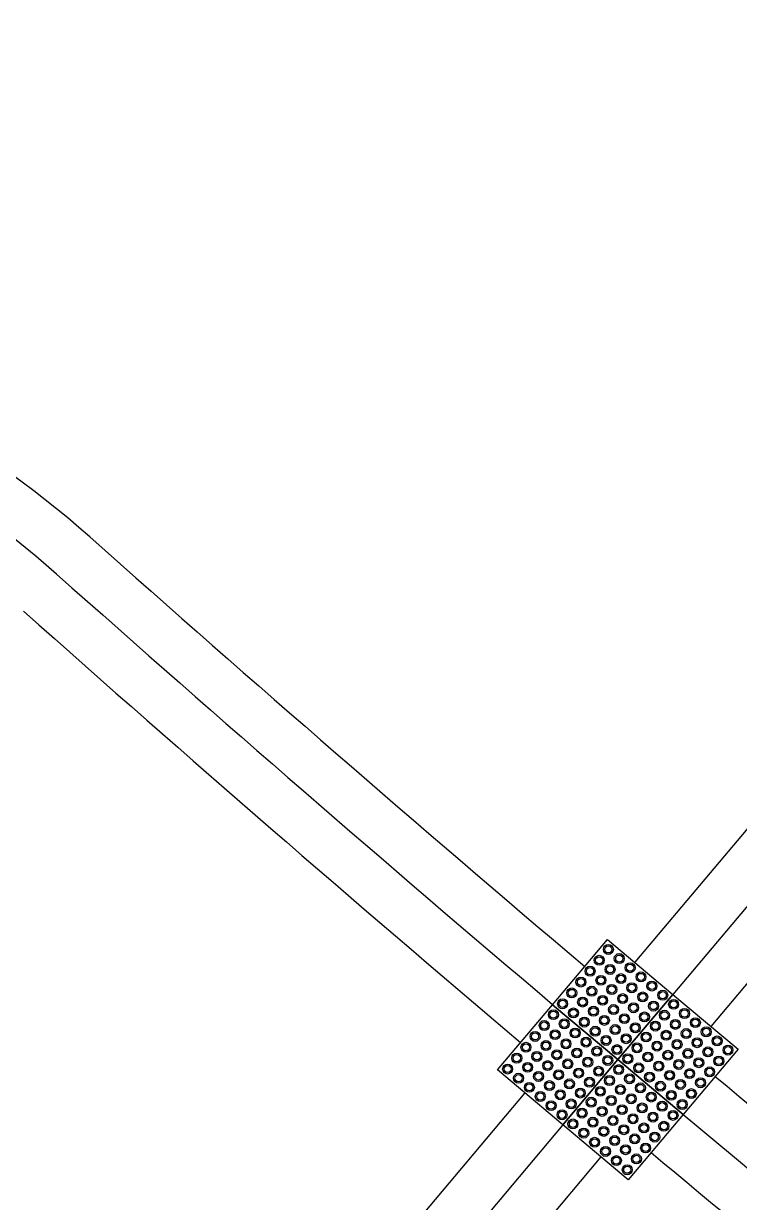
# Model space of a CAD drawing. Header units: millimetres. Extents: x 832728086 to 834530684, y 817551485 to 818349469.
# Drawn here: x 834129614 to 834132131, y 817962715 to 817966862 of the extents above; entities that cross this region are included whole.
import ezdxf

# ---------------------------------------------------------------- set-up
doc = ezdxf.new("R2010")
doc.units = ezdxf.units.MM
doc.header["$LTSCALE"] = 100
doc.linetypes.add('Hidden', pattern=[9.525, 6.35, -3.175])
doc.layers.add('+C-160', color=160, linetype='Hidden')
doc.layers.add('000-Tactile-l', color=8, linetype='Continuous')
doc.layers.add('000-helpline', color=30, linetype='Continuous', lineweight=30, plot=False)

# ---------------------------------------------------------------- blocks, each defined once
blk = doc.blocks.new('tactile')
at = {"layer": '000-helpline', "ltscale": 0.015}
for points in [[(834131.7241, 817963.6895), (834131.9535, 817963.4963), (834131.7603, 817963.2668), (834131.5308, 817963.46)], [(834131.9535, 817963.4963), (834132.183, 817963.3031), (834131.9898, 817963.0736), (834131.7603, 817963.2668)], [(834131.5308, 817963.46), (834131.7603, 817963.2668), (834131.5671, 817963.0373), (834131.3376, 817963.2306)], [(834131.7603, 817963.2668), (834131.9898, 817963.0736), (834131.7966, 817962.8441), (834131.5671, 817963.0373)]]:
    blk.add_lwpolyline(points, close=True, dxfattribs=at)
at = {"layer": '000-Tactile-l', "ltscale": 5e-05}
for p, q in [((834132.3188, 817964.2019), (834131.8197, 817963.609)), ((834132.4527, 817964.0891), (834131.9535, 817963.4963)), ((834132.5866, 817963.9764), (834132.0874, 817963.3836)), ((834131.4332, 817963.1501), (834128.0774, 817959.1645)), ((834131.5671, 817963.0373), (834128.2112, 817959.0518)), ((834131.701, 817962.9246), (834128.3451, 817958.9391))]:
    blk.add_line(p, q, dxfattribs=at)
at = {"layer": '000-Tactile-l', "ltscale": 0.015}
for centre, radius in [((834131.7271, 817963.6543), 0.0175), ((834131.7271, 817963.6543), 0.0125), ((834131.6949, 817963.6161), 0.0175), ((834131.6949, 817963.6161), 0.0125), ((834131.7331, 817963.5839), 0.0175), ((834131.7653, 817963.6221), 0.0175), ((834131.7653, 817963.6221), 0.0125), ((834131.8036, 817963.5899), 0.0175), ((834131.8036, 817963.5899), 0.0125), ((834131.6305, 817963.5396), 0.0175), ((834131.6627, 817963.5778), 0.0175), ((834131.6627, 817963.5778), 0.0125), ((834131.7009, 817963.5456), 0.0175), ((834131.7009, 817963.5456), 0.0125), ((834131.7331, 817963.5839), 0.0125), ((834131.7714, 817963.5516), 0.0175), ((834131.7714, 817963.5516), 0.0125), ((834131.8418, 817963.5577), 0.0175), ((834131.8418, 817963.5577), 0.0125), ((834131.5983, 817963.5013), 0.0175), ((834131.6305, 817963.5396), 0.0125), ((834131.6687, 817963.5074), 0.0175), ((834131.6687, 817963.5074), 0.0125), ((834131.7392, 817963.5134), 0.0175), ((834131.7392, 817963.5134), 0.0125), ((834131.8096, 817963.5194), 0.0175), ((834131.8096, 817963.5194), 0.0125), ((834131.8801, 817963.5255), 0.0175), ((834131.8801, 817963.5255), 0.0125), ((834131.5661, 817963.4631), 0.0175), ((834131.5661, 817963.4631), 0.0125), ((834131.5983, 817963.5013), 0.0125), ((834131.6365, 817963.4691), 0.0175), ((834131.6365, 817963.4691), 0.0125), ((834131.707, 817963.4752), 0.0175), ((834131.707, 817963.4752), 0.0125), ((834131.7774, 817963.4812), 0.0175), ((834131.7774, 817963.4812), 0.0125), ((834131.8479, 817963.4872), 0.0175), ((834131.8479, 817963.4872), 0.0125), ((834131.9183, 817963.4933), 0.0175), ((834131.9183, 817963.4933), 0.0125), ((834131.9566, 817963.4611), 0.0175), ((834131.5339, 817963.4248), 0.0175), ((834131.5339, 817963.4248), 0.0125), ((834131.6043, 817963.4309), 0.0175), ((834131.6043, 817963.4309), 0.0125), ((834131.6748, 817963.4369), 0.0175), ((834131.6748, 817963.4369), 0.0125), ((834131.7452, 817963.4429), 0.0175), ((834131.7452, 817963.4429), 0.0125), ((834131.8157, 817963.449), 0.0175), ((834131.8157, 817963.449), 0.0125), ((834131.8539, 817963.4168), 0.0175), ((834131.8861, 817963.455), 0.0175), ((834131.8861, 817963.455), 0.0125), ((834131.9244, 817963.4228), 0.0175), ((834131.9244, 817963.4228), 0.0125), ((834131.9566, 817963.4611), 0.0125), ((834131.9948, 817963.4289), 0.0175), ((834131.9948, 817963.4289), 0.0125), ((834131.5016, 817963.3866), 0.0175), ((834131.5016, 817963.3866), 0.0125), ((834131.5721, 817963.3926), 0.0175), ((834131.5721, 817963.3926), 0.0125), ((834131.6426, 817963.3987), 0.0175), ((834131.6426, 817963.3987), 0.0125), ((834131.713, 817963.4047), 0.0175), ((834131.713, 817963.4047), 0.0125), ((834131.7835, 817963.4107), 0.0175), ((834131.7835, 817963.4107), 0.0125), ((834131.8217, 817963.3785), 0.0175), ((834131.8539, 817963.4168), 0.0125), ((834131.8922, 817963.3846), 0.0175), ((834131.8922, 817963.3846), 0.0125), ((834131.9626, 817963.3906), 0.0175), ((834131.9626, 817963.3906), 0.0125), ((834132.0331, 817963.3967), 0.0175), ((834132.0331, 817963.3967), 0.0125), ((834131.4694, 817963.3483), 0.0175), ((834131.4694, 817963.3483), 0.0125), ((834131.5399, 817963.3544), 0.0175), ((834131.5399, 817963.3544), 0.0125), ((834131.6103, 817963.3604), 0.0175), ((834131.6103, 817963.3604), 0.0125), ((834131.6808, 817963.3665), 0.0175), ((834131.6808, 817963.3665), 0.0125), ((834131.719, 817963.3342), 0.0175), ((834131.7512, 817963.3725), 0.0175), ((834131.7512, 817963.3725), 0.0125), ((834131.7895, 817963.3403), 0.0175), ((834131.7895, 817963.3403), 0.0125), ((834131.8217, 817963.3785), 0.0125), ((834131.8599, 817963.3463), 0.0175), ((834131.8599, 817963.3463), 0.0125), ((834131.9304, 817963.3524), 0.0175), ((834131.9304, 817963.3524), 0.0125), ((834132.0009, 817963.3584), 0.0175), ((834132.0009, 817963.3584), 0.0125), ((834132.0713, 817963.3645), 0.0175), ((834132.0713, 817963.3645), 0.0125), ((834132.1096, 817963.3323), 0.0175), ((834131.4372, 817963.3101), 0.0175), ((834131.4372, 817963.3101), 0.0125), ((834131.5077, 817963.3161), 0.0175), ((834131.5077, 817963.3161), 0.0125), ((834131.5781, 817963.3222), 0.0175), ((834131.5781, 817963.3222), 0.0125), ((834131.6486, 817963.3282), 0.0175), ((834131.6486, 817963.3282), 0.0125), ((834131.6868, 817963.296), 0.0175), ((834131.6868, 817963.296), 0.0125), ((834131.719, 817963.3342), 0.0125), ((834131.7573, 817963.302), 0.0175), ((834131.7573, 817963.302), 0.0125), ((834131.8277, 817963.3081), 0.0175), ((834131.8277, 817963.3081), 0.0125), ((834131.8982, 817963.3141), 0.0175), ((834131.8982, 817963.3141), 0.0125), ((834131.9686, 817963.3202), 0.0175), ((834131.9686, 817963.3202), 0.0125), ((834132.0391, 817963.3262), 0.0175), ((834132.0391, 817963.3262), 0.0125), ((834132.0773, 817963.294), 0.0175), ((834132.1096, 817963.3323), 0.0125), ((834132.1478, 817963.3001), 0.0175), ((834132.1478, 817963.3001), 0.0125), ((834131.405, 817963.2718), 0.0175), ((834131.405, 817963.2718), 0.0125), ((834131.4755, 817963.2779), 0.0175), ((834131.4755, 817963.2779), 0.0125), ((834131.5459, 817963.2839), 0.0175), ((834131.5459, 817963.2839), 0.0125), ((834131.5842, 817963.2517), 0.0175), ((834131.6164, 817963.29), 0.0175), ((834131.6164, 817963.29), 0.0125), ((834131.6546, 817963.2578), 0.0175), ((834131.6546, 817963.2578), 0.0125), ((834131.7251, 817963.2638), 0.0175), ((834131.7251, 817963.2638), 0.0125), ((834131.7955, 817963.2698), 0.0175), ((834131.7955, 817963.2698), 0.0125), ((834131.866, 817963.2759), 0.0175), ((834131.866, 817963.2759), 0.0125), ((834131.9364, 817963.2819), 0.0175), ((834131.9364, 817963.2819), 0.0125), ((834131.9747, 817963.2497), 0.0175), ((834132.0069, 817963.288), 0.0175), ((834132.0069, 817963.288), 0.0125), ((834132.0451, 817963.2558), 0.0175), ((834132.0451, 817963.2558), 0.0125), ((834132.0773, 817963.294), 0.0125), ((834132.1156, 817963.2618), 0.0175), ((834132.1156, 817963.2618), 0.0125), ((834131.3728, 817963.2336), 0.0175), ((834131.3728, 817963.2336), 0.0125), ((834131.4433, 817963.2396), 0.0175), ((834131.4433, 817963.2396), 0.0125), ((834131.5137, 817963.2457), 0.0175), ((834131.5137, 817963.2457), 0.0125), ((834131.552, 817963.2135), 0.0175), ((834131.552, 817963.2135), 0.0125), ((834131.5842, 817963.2517), 0.0125), ((834131.6224, 817963.2195), 0.0175), ((834131.6224, 817963.2195), 0.0125), ((834131.6929, 817963.2256), 0.0175), ((834131.6929, 817963.2256), 0.0125), ((834131.7633, 817963.2316), 0.0175), ((834131.7633, 817963.2316), 0.0125), ((834131.8338, 817963.2376), 0.0175), ((834131.8338, 817963.2376), 0.0125), ((834131.9042, 817963.2437), 0.0175), ((834131.9042, 817963.2437), 0.0125), ((834131.9425, 817963.2115), 0.0175), ((834131.9747, 817963.2497), 0.0125), ((834132.0129, 817963.2175), 0.0175), ((834132.0129, 817963.2175), 0.0125), ((834132.0834, 817963.2236), 0.0175), ((834132.0834, 817963.2236), 0.0125), ((834131.4111, 817963.2014), 0.0175), ((834131.4111, 817963.2014), 0.0125), ((834131.4493, 817963.1692), 0.0175), ((834131.4815, 817963.2074), 0.0175), ((834131.4815, 817963.2074), 0.0125), ((834131.5198, 817963.1752), 0.0175), ((834131.5198, 817963.1752), 0.0125), ((834131.5902, 817963.1813), 0.0175), ((834131.5902, 817963.1813), 0.0125), ((834131.6607, 817963.1873), 0.0175), ((834131.6607, 817963.1873), 0.0125), ((834131.7311, 817963.1933), 0.0175), ((834131.7311, 817963.1933), 0.0125), ((834131.8016, 817963.1994), 0.0175), ((834131.8016, 817963.1994), 0.0125), ((834131.8398, 817963.1672), 0.0175), ((834131.872, 817963.2054), 0.0175), ((834131.872, 817963.2054), 0.0125), ((834131.9103, 817963.1732), 0.0175), ((834131.9103, 817963.1732), 0.0125), ((834131.9425, 817963.2115), 0.0125), ((834131.9807, 817963.1793), 0.0175), ((834131.9807, 817963.1793), 0.0125), ((834132.0512, 817963.1853), 0.0175), ((834132.0512, 817963.1853), 0.0125), ((834131.4493, 817963.1692), 0.0125), ((834131.4876, 817963.137), 0.0175), ((834131.4876, 817963.137), 0.0125), ((834131.558, 817963.143), 0.0175), ((834131.558, 817963.143), 0.0125), ((834131.6285, 817963.1491), 0.0175), ((834131.6285, 817963.1491), 0.0125), ((834131.6989, 817963.1551), 0.0175), ((834131.6989, 817963.1551), 0.0125), ((834131.7694, 817963.1611), 0.0175), ((834131.7694, 817963.1611), 0.0125), ((834131.8076, 817963.1289), 0.0175), ((834131.8398, 817963.1672), 0.0125), ((834131.8781, 817963.135), 0.0175), ((834131.8781, 817963.135), 0.0125), ((834131.9485, 817963.141), 0.0175), ((834131.9485, 817963.141), 0.0125), ((834132.019, 817963.1471), 0.0175), ((834132.019, 817963.1471), 0.0125), ((834131.5258, 817963.1048), 0.0175), ((834131.5258, 817963.1048), 0.0125), ((834131.5963, 817963.1108), 0.0175), ((834131.5963, 817963.1108), 0.0125), ((834131.6667, 817963.1169), 0.0175), ((834131.6667, 817963.1169), 0.0125), ((834131.705, 817963.0846), 0.0175), ((834131.7372, 817963.1229), 0.0175), ((834131.7372, 817963.1229), 0.0125), ((834131.7754, 817963.0907), 0.0175), ((834131.7754, 817963.0907), 0.0125), ((834131.8076, 817963.1289), 0.0125), ((834131.8459, 817963.0967), 0.0175), ((834131.8459, 817963.0967), 0.0125), ((834131.9163, 817963.1028), 0.0175), ((834131.9163, 817963.1028), 0.0125), ((834131.9868, 817963.1088), 0.0175), ((834131.9868, 817963.1088), 0.0125), ((834131.5641, 817963.0726), 0.0175), ((834131.5641, 817963.0726), 0.0125), ((834131.6345, 817963.0786), 0.0175), ((834131.6345, 817963.0786), 0.0125), ((834131.6728, 817963.0464), 0.0175), ((834131.705, 817963.0846), 0.0125), ((834131.7432, 817963.0524), 0.0175), ((834131.7432, 817963.0524), 0.0125), ((834131.8137, 817963.0585), 0.0175), ((834131.8137, 817963.0585), 0.0125), ((834131.8841, 817963.0645), 0.0175), ((834131.8841, 817963.0645), 0.0125), ((834131.9546, 817963.0706), 0.0175), ((834131.9546, 817963.0706), 0.0125), ((834131.6023, 817963.0404), 0.0175), ((834131.6023, 817963.0404), 0.0125), ((834131.6406, 817963.0082), 0.0175), ((834131.6406, 817963.0082), 0.0125), ((834131.6728, 817963.0464), 0.0125), ((834131.711, 817963.0142), 0.0175), ((834131.711, 817963.0142), 0.0125), ((834131.7815, 817963.0202), 0.0175), ((834131.7815, 817963.0202), 0.0125), ((834131.8519, 817963.0263), 0.0175), ((834131.8519, 817963.0263), 0.0125), ((834131.9224, 817963.0323), 0.0175), ((834131.9224, 817963.0323), 0.0125), ((834131.6788, 817962.9759), 0.0175), ((834131.6788, 817962.9759), 0.0125), ((834131.7493, 817962.982), 0.0175), ((834131.7493, 817962.982), 0.0125), ((834131.8197, 817962.988), 0.0175), ((834131.8197, 817962.988), 0.0125), ((834131.8902, 817962.9941), 0.0175), ((834131.8902, 817962.9941), 0.0125), ((834131.7171, 817962.9437), 0.0175), ((834131.7171, 817962.9437), 0.0125), ((834131.7875, 817962.9498), 0.0175), ((834131.7875, 817962.9498), 0.0125), ((834131.8258, 817962.9176), 0.0175), ((834131.858, 817962.9558), 0.0175), ((834131.858, 817962.9558), 0.0125), ((834131.7553, 817962.9115), 0.0175), ((834131.7553, 817962.9115), 0.0125), ((834131.7935, 817962.8793), 0.0175), ((834131.8258, 817962.9176), 0.0125), ((834131.7935, 817962.8793), 0.0125)]:
    blk.add_circle(centre, radius, dxfattribs=at)
at = {"layer": '000-Tactile-l', "ltscale": 5e-05}
for centre, radius, start, end in [((834127.6771, 817962.6017), 3.35, 48.3623, 103.2692), ((834127.6771, 817962.6017), 3.175, 48.3623, 103.2692), ((834194.3077, 818037.55), 96.934, 228.362258, 229.724867), ((834194.3077, 818037.55), 97.109, 228.362258, 229.725187), ((834194.3077, 818037.55), 97.284, 228.362258, 229.725505), ((834194.3077, 818037.55), 96.934, 230.079516, 232.127546), ((834194.3077, 818037.55), 97.109, 230.079196, 232.128875), ((834194.3077, 818037.55), 97.284, 230.078878, 232.130186)]:
    blk.add_arc(centre, radius, start, end, dxfattribs=at)
blk = doc.blocks.new('A$C062A3D83')
at = {"layer": '+C-160', "ltscale": 4}
blk.add_rational_spline([(-215332.3, 21867), (-209081.1, -29894), (-160475.3, -48755.5), (-111869.5, -67616.9), (-72340.3, -33621)], [1, 0.857594331287, 1, 0.857594331287, 1], degree=2, knots=[45.922161, 45.922161, 45.922161, 47.002605, 47.002605, 48.08305, 48.08305, 48.08305], dxfattribs=at)
at = {"layer": '+C-160', "ltscale": 5e-05}
blk.add_spline([(-296848.4, -26983.3), (-291366.1, -32080.6), (-295855.3, -38318.7), (-303781.3, -47655.5), (-318196.4, -73268.9), (-309360.4, -93474.3), (-283637.8, -103342.9), (-243086.4, -110444.6), (-227444.5, -123714.4), (-223394.8, -134705.5), (-216759.7, -144404.2), (-209774.2, -151196.2), (-202065.9, -157172.9), (-186237.3, -166001.5), (-170521.7, -170541.4), (-165682.4, -170396.2), (-156245.6, -168405.5), (-151882.7, -167136.8), (-148805.6, -164614.4), (-145034.6, -161002.1), (-143717.9, -159178.7), (-140359.1, -155165.8), (-137072.7, -151866.6), (-129324.8, -146112.7), (-122013.4, -142382.3), (-115421.3, -140273.9), (-110401.6, -138359.3), (-105271.8, -133213.6), (-103824, -129494.5), (-103593.3, -128494.4)], degree=3, dxfattribs=at)

msp = doc.modelspace()

# ---------------------------------------------------------------- block references
at = {"layer": '+C-160', "ltscale": 5}
msp.add_blockref('A$C062A3D83', (834323333.3128, 818005260.0327), dxfattribs=at)
at = {"layer": '000-Tactile-l', "xscale": 1000, "yscale": 1000, "zscale": 1000}
msp.add_blockref('tactile', (-56.4905, -49.2817, -0.0703), dxfattribs=at)

doc.saveas('drawing.dxf')
